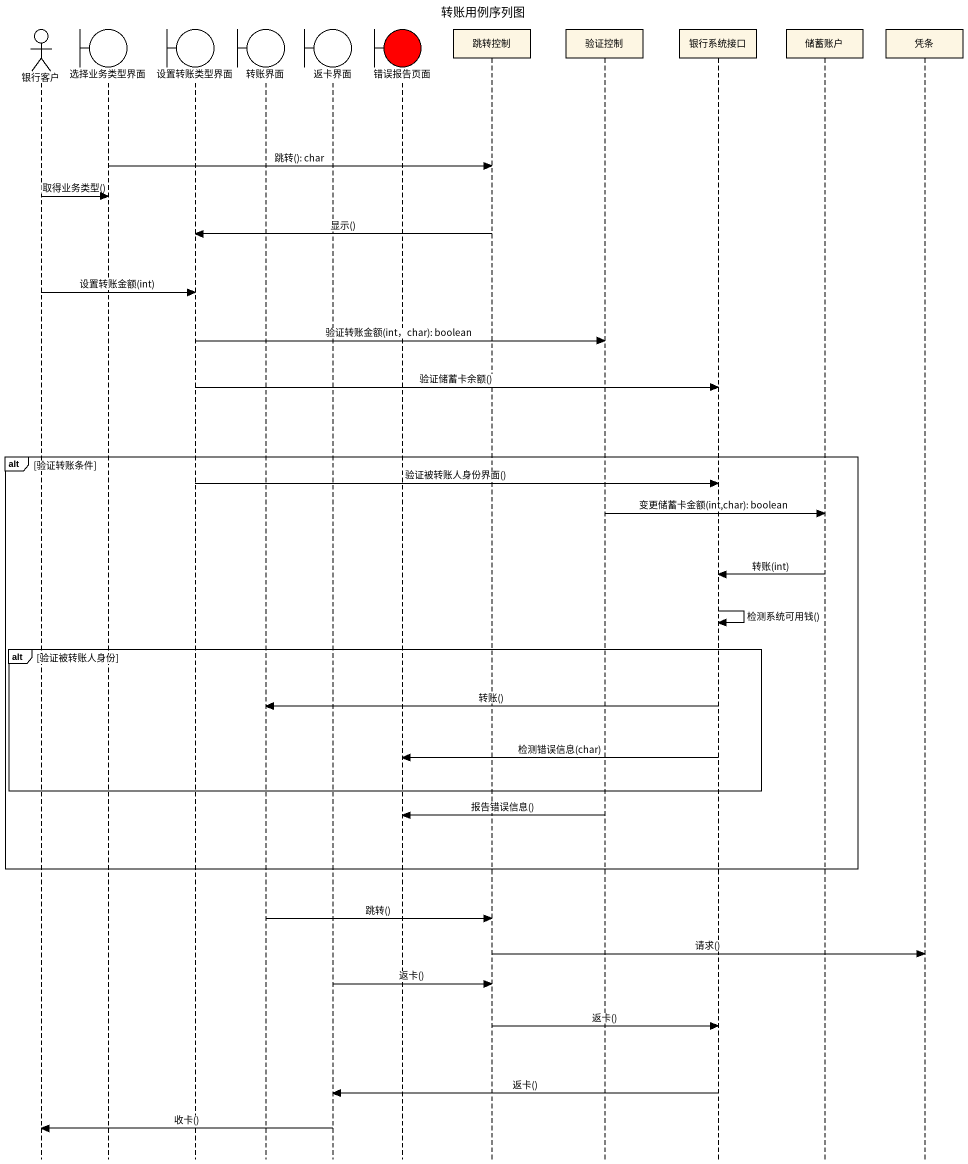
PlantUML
@startuml
title 转账用例序列图
hide footbox
actor 银行客户
boundary 选择业务类型界面 #FFFFFF
boundary 设置转账类型界面 #FFFFFF
boundary 转账界面
boundary 返卡界面
boundary 错误报告页面 #FF0000
participant 跳转控制
participant 验证控制
participant 银行系统接口
participant 储蓄账户
participant 凭条

选择业务类型界面 -> 跳转控制 : 跳转(): char
银行客户 -> 选择业务类型界面 : 取得业务类型()
跳转控制 -> 设置转账类型界面 : 显示()
银行客户 -> 设置转账类型界面 : 设置转账金额(int)
设置转账类型界面 -> 验证控制 : 验证转账金额(int，char): boolean
设置转账类型界面 -> 银行系统接口 : 验证储蓄卡余额()
alt 验证转账条件
  设置转账类型界面 -> 银行系统接口 : 验证被转账人身份界面()
  验证控制 -> 储蓄账户 : 变更储蓄卡金额(int,char): boolean
  储蓄账户 -> 银行系统接口 : 转账(int)
  银行系统接口 -> 银行系统接口 : 检测系统可用钱()
  alt 验证被转账人身份
    银行系统接口 -> 转账界面 : 转账()
    银行系统接口 -> 错误报告页面 : 检测错误信息(char)
  end
  验证控制 -> 错误报告页面 : 报告错误信息()
end
转账界面 -> 跳转控制 : 跳转()
跳转控制 -> 凭条 : 请求()
返卡界面 -> 跳转控制 : 返卡()
跳转控制 -> 银行系统接口 : 返卡()
银行系统接口 -> 返卡界面 : 返卡()
返卡界面 -> 银行客户 : 收卡()
@enduml
